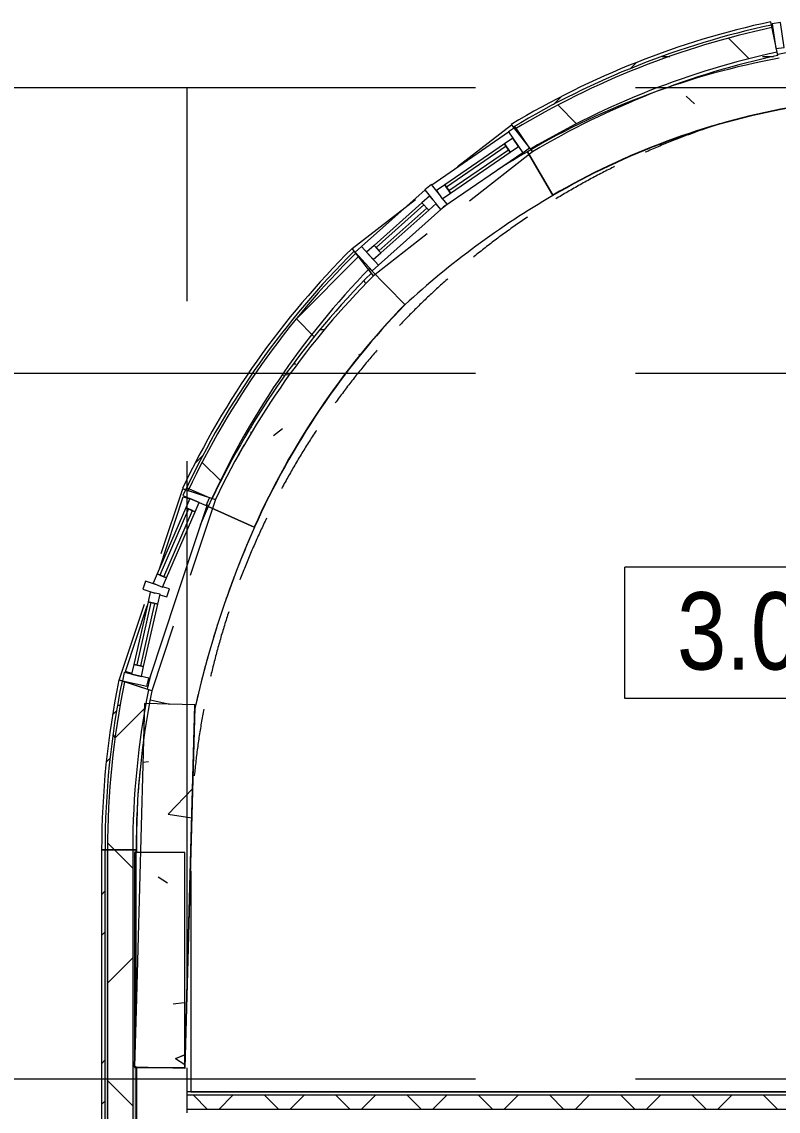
# Model space of a CAD drawing. Header units: millimetres. Extents: x 92932 to 275892, y -43515 to 30371.
# Drawn here: x 176595 to 181098, y 19327 to 25810 of the extents above; entities that cross this region are included whole.
import ezdxf

# ---------------------------------------------------------------- set-up
doc = ezdxf.new("R2010")
doc.units = ezdxf.units.MM
for name, pattern in [('IMPORT-01 Штриховая _2 мм_', [600, 400, -200]), ('Осевые', [6350, 1270, -952.5, 3175, -952.5]), ('Сверху', [793.75, 476.25, -317.5])]:
    doc.linetypes.add(name, pattern=pattern)
for name, color, linetype, lineweight in [('_Разделитель помещений_', 7, 'IMPORT-01 Штриховая _2 мм_', 9), ('Импосты витража', 7, 'Continuous', 9), ('Импосты витража-1', 7, 'Continuous', 18), ('Марки помещений', 7, 'Continuous', 9), ('Общие ребра', 7, 'Continuous', 9), ('Окна', 7, 'Continuous', 9), ('Окна-1', 7, 'Сверху', 9), ('Окна-2', 7, 'Continuous', 18), ('Оси-1', 7, 'Осевые', 9), ('Перекрытия', 7, 'Continuous', 9), ('Стены', 7, 'Continuous', 9), ('Стены-1', 7, 'Continuous', 18), ('Штриховка разреза-1', 7, 'Continuous', 9)]:
    doc.layers.add(name, color=color, linetype=linetype, lineweight=lineweight)
doc.styles.add('Arial Narrow_1', font='Arial Narrow.ttf', dxfattribs={"height": 460})
pattern_1 = [(0, (120245.78, 0), (812.8, 203.2), [67.056, -542.544, 67.056, -542.544, -3251.2]), (0, (120245.78, 0), (812.8, 203.2), [-1219.2, 67.056, -1152.144, 67.056, -542.544, -1422.4]), (0, (120245.78, 0), (812.8, 203.2), [-3048, 67.056, -339.344, 67.056, -948.944]), (120, (120550.58, 101.6), (-582.37636, 602.30545), [67.056, -542.544, 67.056, -542.544, -3251.2]), (120, (120550.58, 101.6), (-582.37636, 602.30545), [-1219.2, 67.056, -1152.144, 67.056, -542.544, -1422.4]), (120, (120550.58, 101.6), (-582.37636, 602.30545), [-3048, 67.056, -339.344, 67.056, -948.944]), (240, (120652.18, 508), (-230.42364, -805.50545), [67.056, -542.544, 67.056, -542.544, -3251.2]), (240, (120652.18, 508), (-230.42364, -805.50545), [-1219.2, 67.056, -1152.144, 67.056, -542.544, -1422.4]), (240, (120652.18, 508), (-230.42364, -805.50545), [-3048, 67.056, -339.344, 67.056, -948.944])]
pattern_2 = [(45, (120245.8, 0), (-502.894, 502.894), []), (45, (120245.8, 762), (-502.894, 502.894), [])]
pattern_3 = [(45, (120245.8, 0), (-707.107, 707.107), []), (135, (120245.8, 0), (-707.107, -707.107), [])]
pattern_4 = [(50, (120245.8, 0), (1457.472, -127.512), [152.4, -1676.4]), (355, (120245.8, 0), (-281.942, 1528.454), [121.92, -1341.12]), (100.451, (120367.2, -10.6), (1175.54, 1400.933), [129.52, -1424.72]), (46.184, (120245.8, 406.4), (2168.632, -336.34), [228.6, -2514.6]), (96.636, (120426.5, 378.4), (1899.22, 1979.42), [194.28, -2137.08]), (351.184, (120245.8, 406.4), (1899.24, 1979.4), [182.88, -2011.68]), (21, (120449, 304.8), (1212.915, -818.121), [152.4, -1676.4]), (326, (120449, 304.8), (494.417, 1473.504), [121.92, -1341.12]), (71.451, (120550, 236.6), (1707.337, 655.37), [129.52, -1424.72]), (37.5, (120245.8, 0), (24.7094, 676.4402), [67.056, -1257.808, 67.056, -1294.384, -1346.2]), (37.5, (120245.8, 0), (24.7094, 676.4402), [-2686.304, 67.056, -1279.144]), (7.5, (120245.8, 0), (534.558, 801.444), [67.056, -709.168, 67.056, -1227.328, -513.08]), (7.5, (120245.8, 0), (534.558, 801.444), [-2070.608, 67.056, -446.024]), (327.5, (119792.65, 0), (1084.7275, -45.8312), [67.056, -440.944, 67.056, -1517.904, -2103.12]), (327.5, (119792.65, 0), (1084.7275, -45.8312), [-2092.96, 67.056, -2036.064]), (317.5, (119589.45, 0), (1185.035, 203.414), [67.056, -593.344, 67.056, -985.52, -1493.52]), (317.5, (119589.45, 0), (1185.035, 203.414), [-1712.976, 67.056, -1426.464])]

# ---------------------------------------------------------------- blocks, each defined once
blk = doc.blocks.new('M_Окно-Квадратный проем - 1200 x 11450 mm-V11-План 3-го этажа на отм_ _4_200')
at = {"layer": 'Окна'}
for p, q in [((-608.2, -102.5), (-608.2, 102.5)), ((591.8, 102.5), (591.8, -102.5))]:
    blk.add_line(p, q, dxfattribs=at)
at = {"layer": 'Окна-1'}
for p, q in [((-608.2, 102.5), (591.8, 102.5)), ((591.8, -102.5), (-608.2, -102.5))]:
    blk.add_line(p, q, dxfattribs=at)
blk = doc.blocks.new('Панель окно - Верхнее правое-8279313-План 3-го этажа на отм_ _4_200')
at = {"layer": 'Окна'}
for p, q in [((215, 30), (-215, 30)), ((-215, 30), (-215, -30)), ((215, -30), (215, 30)), ((-215, -30), (215, -30))]:
    blk.add_line(p, q, dxfattribs=at)
at = {"layer": 'Окна-2'}
for p, q in [((-215, 30), (-275, 30)), ((-275, 30), (-275, -30)), ((-215, -30), (-215, 30)), ((215, 12.5), (-215, 12.5)), ((-215, 12.5), (-215, -12.5)), ((215, 30), (215, -30)), ((275, 30), (215, 30)), ((215, -12.5), (215, 12.5)), ((275, -30), (275, 30)), ((-275, -30), (-215, -30)), ((-215, -12.5), (215, -12.5)), ((215, -30), (275, -30))]:
    blk.add_line(p, q, dxfattribs=at)
blk = doc.blocks.new('Прямоугольный импост - Прямоугольный импост 1-V13-План 3-го этажа на отм_ _4_200')
at = {"layer": 'Импосты витража-1'}
for p, q in [((-50, 75), (0, 75)), ((-50, -75), (-50, 75)), ((0, 75), (0, -75)), ((0, -75), (-50, -75))]:
    blk.add_line(p, q, dxfattribs=at)
blk = doc.blocks.new('Прямоугольный импост - Прямоугольный импост 1-2125141-План 3-го этажа на отм_ _4_200')
at = {"layer": 'Импосты витража'}
for p, q in [((57168.2, 22555.5), (57310.2, 22983.8)), ((57310.2, 22983.8), (57348.6, 22971)), ((57452.6, 22936.5), (57272.4, 22393.1)), ((57448.6, 22937.8), (57452.6, 22936.5))]:
    blk.add_line(p, q, dxfattribs=at)
blk = doc.blocks.new('Прямоугольный импост - Прямоугольный импост 1-V14-План 3-го этажа на отм_ _4_200')
at = {"layer": 'Импосты витража-1'}
for p, q in [((0, 75), (-50, 75)), ((-50, 75), (-50, -75)), ((0, -75), (0, 75)), ((-50, -75), (0, -75))]:
    blk.add_line(p, q, dxfattribs=at)
blk = doc.blocks.new('Панель окно - Верхнее левое-8279320-План 3-го этажа на отм_ _4_200')
at = {"layer": 'Окна'}
for p, q in [((190.6, 30), (-190.6, 30)), ((-190.6, 30), (-190.6, -30)), ((190.6, -30), (190.6, 30)), ((-190.6, -30), (190.6, -30))]:
    blk.add_line(p, q, dxfattribs=at)
at = {"layer": 'Окна-2'}
for p, q in [((-190.6, 30), (-250.6, 30)), ((-250.6, 30), (-250.6, -30)), ((-190.6, -30), (-190.6, 30)), ((190.6, 12.5), (-190.6, 12.5)), ((-190.6, 12.5), (-190.6, -12.5)), ((190.6, 30), (190.6, -30)), ((250.6, 30), (190.6, 30)), ((190.6, -12.5), (190.6, 12.5)), ((250.6, -30), (250.6, 30)), ((-250.6, -30), (-190.6, -30)), ((-190.6, -12.5), (190.6, -12.5)), ((190.6, -30), (250.6, -30))]:
    blk.add_line(p, q, dxfattribs=at)
blk = doc.blocks.new('Прямоугольный импост - Прямоугольный импост 1-2125149-План 3-го этажа на отм_ _4_200')
at = {"layer": 'Импосты витража'}
for p, q in [((57272.4, 22393.1), (57107.6, 21896.3)), ((56965.2, 21943.6), (57094.7, 22334.1)), ((57003.2, 21931), (56965.2, 21943.6)), ((57107.6, 21896.3), (57103.3, 21897.8))]:
    blk.add_line(p, q, dxfattribs=at)
blk = doc.blocks.new('Прямоугольный импост - Прямоугольный импост 1-V16-План 3-го этажа на отм_ _4_200')
at = {"layer": 'Импосты витража-1'}
for p, q in [((-25, 75), (25, 75)), ((-25, -1.2), (-25, 75)), ((25, 75), (25, -1.1)), ((-25, -75), (-25, -32.6)), ((25, -32.4), (25, -75)), ((25, -75), (-25, -75))]:
    blk.add_line(p, q, dxfattribs=at)
blk = doc.blocks.new('Прямоугольный импост - Прямоугольный импост 1-2057767-План 3-го этажа на отм_ _4_200')
at = {"layer": 'Импосты витража-1'}
for p, q in [((-50, 75), (0, 75)), ((-50, -75), (-50, 75)), ((0, 75), (0, -75)), ((0, -75), (-50, -75))]:
    blk.add_line(p, q, dxfattribs=at)
blk = doc.blocks.new('Панель окно - Верхнее правое-8279312-План 3-го этажа на отм_ _4_200')
at = {"layer": 'Окна'}
for p, q in [((215, 30), (-215, 30)), ((-215, 30), (-215, -30)), ((215, -30), (215, 30)), ((-215, -30), (215, -30))]:
    blk.add_line(p, q, dxfattribs=at)
at = {"layer": 'Окна-2'}
for p, q in [((-215, 30), (-275, 30)), ((-275, 30), (-275, -30)), ((-215, -30), (-215, 30)), ((215, 12.5), (-215, 12.5)), ((-215, 12.5), (-215, -12.5)), ((215, 30), (215, -30)), ((275, 30), (215, 30)), ((215, -12.5), (215, 12.5)), ((275, -30), (275, 30)), ((-275, -30), (-215, -30)), ((-215, -12.5), (215, -12.5)), ((215, -30), (275, -30))]:
    blk.add_line(p, q, dxfattribs=at)
blk = doc.blocks.new('Панель окно - Верхнее левое-8279319-План 3-го этажа на отм_ _4_200')
at = {"layer": 'Окна'}
for p, q in [((190.7, 30), (-190.7, 30)), ((-190.7, 30), (-190.7, -30)), ((190.7, -30), (190.7, 30)), ((-190.7, -30), (190.7, -30))]:
    blk.add_line(p, q, dxfattribs=at)
at = {"layer": 'Окна-2'}
for p, q in [((-190.7, 30), (-250.7, 30)), ((-250.7, 30), (-250.7, -30)), ((-190.7, -30), (-190.7, 30)), ((190.7, 12.5), (-190.7, 12.5)), ((-190.7, 12.5), (-190.7, -12.5)), ((190.7, 30), (190.7, -30)), ((250.7, 30), (190.7, 30)), ((190.7, -12.5), (190.7, 12.5)), ((250.7, -30), (250.7, 30)), ((-250.7, -30), (-190.7, -30)), ((-190.7, -12.5), (190.7, -12.5)), ((190.7, -30), (250.7, -30))]:
    blk.add_line(p, q, dxfattribs=at)
blk = doc.blocks.new('Прямоугольный импост - Прямоугольный импост 1-2108646-План 3-го этажа на отм_ _4_200')
at = {"layer": 'Импосты витража-1'}
for p, q in [((-25, 75), (25, 75)), ((-25, -0.8), (-25, 75)), ((25, 75), (25, -0.8)), ((-25, -75), (-25, -31.7)), ((25, -31.6), (25, -75)), ((25, -75), (-25, -75))]:
    blk.add_line(p, q, dxfattribs=at)
blk = doc.blocks.new('Прямоугольный импост - Прямоугольный импост 1-2125313-План 3-го этажа на отм_ _4_200')
at = {"layer": 'Импосты витража'}
for p, q in [((58788.8, 24840.6), (59246, 25154.9)), ((59246, 25154.9), (59331, 25031.3)), ((59331, 25031.3), (58861, 24708.2))]:
    blk.add_line(p, q, dxfattribs=at)
blk = doc.blocks.new('Прямоугольный импост - Прямоугольный импост 1-2125314-План 3-го этажа на отм_ _4_200')
at = {"layer": 'Импосты витража'}
for p, q in [((58371.6, 24473.4), (58749.4, 24809.8)), ((58861, 24708.2), (58471.3, 24361.4)), ((58471.3, 24361.4), (58371.6, 24473.4))]:
    blk.add_line(p, q, dxfattribs=at)
blk = doc.blocks.new('Прямоугольный импост - Прямоугольный импост 1-2125271-План 3-го этажа на отм_ _4_200')
at = {"layer": 'Импосты витража-1'}
for p, q in [((0, 75), (-50, 75)), ((-50, 75), (-50, -75)), ((0, -75), (0, 75)), ((-50, -75), (0, -75))]:
    blk.add_line(p, q, dxfattribs=at)
blk = doc.blocks.new('Прямоугольный импост - Прямоугольный импост 1-2125161-План 3-го этажа на отм_ _4_200')
at = {"layer": 'Импосты витража-1'}
for p, q in [((-50, 75), (0, 75)), ((-50, -75), (-50, 75)), ((0, 75), (0, -75)), ((0, -75), (-50, -75))]:
    blk.add_line(p, q, dxfattribs=at)
blk = doc.blocks.new('Марка помещения_Р - Марка помещения-4575829-План 3-го этажа на отм_ _4_200')
at = {"layer": 'Марки помещений'}
for p, q in [((-4.79375, -1.95625), (-4.79375, 1.95625)), ((4.79375, 1.95625), (-4.79375, 1.95625)), ((4.79375, -1.95625), (4.79375, 1.95625)), ((4.79375, -1.95625), (-4.79375, -1.95625))]:
    blk.add_line(p, q, dxfattribs=at)

msp = doc.modelspace()

# ---------------------------------------------------------------- hatches: boundary and pattern name
at = {"layer": 'Штриховка разреза-1'}
h = msp.add_hatch(dxfattribs=at)
h.set_pattern_fill('FP_12', color=256, style=0, pattern_type=2)
h.set_pattern_definition(pattern_2)
h.paths.add_polyline_path([(177069.9, 20883), (177089.9, 20883), (177096.3, 21135.6), (177115.3, 21387.5), (177147, 21638.2), (177191.3, 21886.9), (177172.2, 21893.3), (177135.5, 21693.2), (177102.6, 21449.8), (177086.3, 21289.4), (177074, 21086.4)], flags=0)
h.paths.add_polyline_path([(177570.2, 23025.5), (177682.4, 23248.6), (177805.5, 23465.8), (177939.2, 23676.6), (178083.3, 23880.5), (178237.3, 24077), (178400.9, 24265.5), (178573.7, 24445.7), (178561.4, 24461.6), (178387.3, 24280.3), (178222.6, 24090.5), (178041.1, 23855.4), (177922.4, 23687.4), (177787.8, 23475.2), (177663.9, 23256.5), (177551.1, 23031.9)], flags=0)
h.paths.add_polyline_path([(179520.5, 25183.1), (179737.3, 25306.1), (179937.7, 25408.1), (180153.8, 25505.6), (180374.3, 25592.8), (180598.6, 25669.5), (180826.3, 25735.4), (181056.9, 25790.6), (181052.7, 25810.2), (180820.9, 25754.7), (180585.4, 25686.1), (180366.4, 25611.2), (180144.7, 25523.5), (179927.5, 25425.4), (179715.1, 25317.2), (179508.1, 25199)], flags=0)
h = msp.add_hatch(dxfattribs=at)
h.set_pattern_fill('FP_13', color=256, style=0, pattern_type=2)
h.set_pattern_definition(pattern_1)
h.paths.add_polyline_path([(177089.9, 20883), (177104.9, 20883), (177111.2, 21134.4), (177130.2, 21385.1), (177161.7, 21634.6), (177205.7, 21882.1), (177191.3, 21886.9), (177147, 21638.2), (177115.3, 21387.5), (177096.3, 21135.6)], flags=0)
h.paths.add_polyline_path([(177584.5, 23020.8), (177696.2, 23242.7), (177818.7, 23458.7), (177951.8, 23668.5), (178095.2, 23871.3), (178248.4, 24066.8), (178411.2, 24254.5), (178583, 24433.8), (178573.7, 24445.7), (178400.9, 24265.5), (178237.3, 24077), (178083.3, 23880.5), (177939.2, 23676.6), (177805.5, 23465.8), (177682.4, 23248.6), (177570.2, 23025.5)], flags=0)
h.paths.add_polyline_path([(179529.8, 25171.2), (179737.3, 25289.3), (179945.3, 25395.2), (180160.6, 25492.2), (180380.2, 25579), (180603.6, 25655.3), (180830.4, 25721), (181060, 25775.9), (181056.9, 25790.6), (180826.3, 25735.4), (180585.4, 25664.9), (180374.3, 25592.8), (180153.8, 25505.6), (179937.7, 25408.1), (179726.4, 25300.5), (179520.5, 25183.1)], flags=0)
h = msp.add_hatch(dxfattribs=at)
h.set_pattern_fill('FP_14', color=256, style=0, pattern_type=2)
h.set_pattern_definition(pattern_3)
h.paths.add_polyline_path([(177104.9, 20883), (177254.9, 20883), (177260.8, 21122.3), (177278.5, 21361), (177307.9, 21598.6), (177349.1, 21834.4), (177205.7, 21882.1), (177161.7, 21634.6), (177130.2, 21385.1), (177111.2, 21134.4)], flags=0)
h.paths.add_polyline_path([(177727.9, 22973.1), (177834.6, 23183.3), (177951.3, 23388.2), (178077.9, 23587.1), (178213.9, 23779.7), (178359.2, 23965.4), (178545.8, 24178), (178675.9, 24314.6), (178583, 24433.8), (178411.2, 24254.5), (178248.4, 24066.8), (178095.2, 23871.3), (177928.9, 23632.4), (177818.7, 23458.7), (177696.2, 23242.7), (177584.5, 23020.8), (177650.5, 22998.8)], flags=0)
h.paths.add_polyline_path([(179622.6, 25051.9), (179819.7, 25163.4), (180030.3, 25269.3), (180228.5, 25358.1), (180439.3, 25440.9), (180653.7, 25513.8), (180871.2, 25576.6), (181091.5, 25629.3), (181060, 25775.9), (180830.4, 25721), (180585.4, 25649.1), (180380.2, 25579), (180160.6, 25492.2), (179945.3, 25395.2), (179701.9, 25269.3), (179529.8, 25171.2), (179597.8, 25083.8)], flags=0)
h = msp.add_hatch(dxfattribs=at)
h.set_pattern_fill('FP_13', color=256, style=0, pattern_type=2)
h.set_pattern_definition(pattern_1)
h.paths.add_polyline_path([(177274.9, 20883), (177280.8, 21120.7), (177298.3, 21357.8), (177327.5, 21593.8), (177368.2, 21828.1), (177349.1, 21834.4), (177307.9, 21598.6), (177278.5, 21361), (177260.8, 21122.3), (177254.9, 20883)], flags=0)
h.paths.add_polyline_path([(177747.1, 22966.7), (177853, 23175.4), (177969, 23378.8), (178094.7, 23576.3), (178229.8, 23767.4), (178374, 23951.9), (178526.9, 24129.1), (178688.3, 24298.7), (178675.9, 24314.6), (178513.3, 24143.8), (178359.2, 23965.4), (178213.9, 23779.7), (178077.9, 23587.1), (177951.3, 23388.2), (177834.6, 23183.3), (177727.9, 22973.1)], flags=0)
h.paths.add_polyline_path([(179635, 25036), (179831.1, 25146.7), (180032.1, 25248.2), (180237.6, 25340.2), (180447.2, 25422.5), (180660.3, 25494.9), (180876.7, 25557.4), (181095.7, 25609.7), (181091.5, 25629.3), (180871.2, 25576.6), (180653.7, 25513.8), (180439.3, 25440.9), (180228.5, 25358.1), (180021.9, 25265.5), (179819.7, 25163.4), (179622.6, 25051.9)], flags=0)
h = msp.add_hatch(dxfattribs=at)
h.set_pattern_fill('FP_15', color=256, style=0, pattern_type=2)
h.set_pattern_definition(pattern_4)
h.paths.add_polyline_path([(179755.3, 24778), (179943.5, 24881.6), (180161.4, 24986.3), (180334.1, 25060.3), (180535.5, 25135), (180740.3, 25199.7), (180948.1, 25254.3), (181158.2, 25298.6), (181103.7, 25593.6), (180879, 25546.3), (180657, 25487.9), (180438.1, 25418.8), (180222.8, 25338.9), (180011.8, 25248.5), (179805.4, 25147.9), (179604.3, 25037.2), (179737.3, 24808.9)], flags=0)
h = msp.add_hatch(dxfattribs=at)
h.set_pattern_fill('FP_15', color=256, style=0, pattern_type=2)
h.set_pattern_definition(pattern_4)
h.paths.add_polyline_path([(177978.6, 22803), (178077.2, 23010.3), (178186.1, 23212.4), (178304.9, 23408.8), (178458.6, 23632.4), (178571.4, 23782.4), (178718.3, 23958.8), (178873.9, 24127.6), (178664.5, 24342.5), (178497.6, 24162.1), (178340, 23973.4), (178192.1, 23777.1), (178041.1, 23551.9), (177926.8, 23363.4), (177810.2, 23147), (177704.5, 22925)], flags=0)
h = msp.add_hatch(dxfattribs=at)
h.set_pattern_fill('FP_15', color=256, style=0, pattern_type=2)
h.set_pattern_definition(pattern_4)
h.paths.add_polyline_path([(177565.5, 19582.9), (177625.2, 21746), (177325.3, 21754.3), (177265.6, 19591.2), (177274.9, 19591)], flags=0)
h = msp.add_hatch(dxfattribs=at)
h.set_pattern_fill('FP_12', color=256, style=0, pattern_type=2)
h.set_pattern_definition(pattern_2)
h.paths.add_polyline_path([(177069.9, -21673.3), (177089.9, -21672.9), (177089.9, -20232.9), (177069.9, -20232.9), (177069.9, -21109.6)], flags=0)
h.paths.add_polyline_path([(177089.9, -19932.9), (177089.9, -19082.9), (177069.9, -19082.9), (177069.9, -19932.9)], flags=0)
h.paths.add_polyline_path([(177089.9, -17882.9), (177089.9, -14684.1), (177069.9, -14684.1), (177069.9, -17882.9)], flags=0)
h.paths.add_polyline_path([(177089.9, -13484.1), (177089.9, -11682.9), (177069.9, -11682.9), (177069.9, -13484.1)], flags=0)
h.paths.add_polyline_path([(177089.9, -10482.9), (177089.9, -8682.9), (177069.9, -8682.9), (177069.9, -10482.9)], flags=0)
h.paths.add_polyline_path([(177069.9, -7482.9), (177089.9, -7482.9), (177089.9, -5682.9), (177069.9, -5682.9), (177069.9, -6923.2)], flags=0)
h.paths.add_polyline_path([(177089.9, -4482.9), (177089.9, -2682.9), (177069.9, -2682.9), (177069.9, -4482.9)], flags=0)
h.paths.add_polyline_path([(177089.9, -1482.9), (177089.9, 317.1), (177069.9, 317.1), (177069.9, -1482.9)], flags=0)
h.paths.add_polyline_path([(177089.9, 1517.1), (177089.9, 3317.1), (177069.9, 3317.1), (177069.9, 1517.1)], flags=0)
h.paths.add_polyline_path([(177069.9, 4517.1), (177089.9, 4517.1), (177089.9, 6317.1), (177069.9, 6317.1), (177069.9, 6172.1)], flags=0)
h.paths.add_polyline_path([(177069.9, 7517.1), (177089.9, 7517.1), (177089.9, 9217.1), (177069.9, 9217.1), (177069.9, 8354.6)], flags=0)
h.paths.add_polyline_path([(177089.9, 10417.1), (177089.9, 14017.1), (177069.9, 14017.1), (177069.9, 10417.1)], flags=0)
h.paths.add_polyline_path([(177069.9, 15217.1), (177089.9, 15217.1), (177089.9, 17817.1), (177069.9, 17817.1), (177069.9, 17084.8)], flags=0)
h.paths.add_polyline_path([(177089.9, 19017.1), (177089.9, 20883), (177069.9, 20883), (177069.9, 19017.1)], flags=0)
h = msp.add_hatch(dxfattribs=at)
h.set_pattern_fill('FP_13', color=256, style=0, pattern_type=2)
h.set_pattern_definition(pattern_1)
h.paths.add_polyline_path([(177089.9, -21672.9), (177104.9, -21672.7), (177104.9, -20232.9), (177089.9, -20232.9), (177089.9, -21109.6)], flags=0)
h.paths.add_polyline_path([(177104.9, -19932.9), (177104.9, -19082.9), (177089.9, -19082.9), (177089.9, -19932.9)], flags=0)
h.paths.add_polyline_path([(177089.9, -17882.9), (177104.9, -17882.9), (177104.9, -14684.1), (177089.9, -14684.1), (177089.9, -17835.8)], flags=0)
h.paths.add_polyline_path([(177104.9, -13484.1), (177104.9, -11682.9), (177089.9, -11682.9), (177089.9, -13484.1)], flags=0)
h.paths.add_polyline_path([(177104.9, -10482.9), (177104.9, -8682.9), (177089.9, -8682.9), (177089.9, -10482.9)], flags=0)
h.paths.add_polyline_path([(177089.9, -7482.9), (177104.9, -7482.9), (177104.9, -5682.9), (177089.9, -5682.9), (177089.9, -6923.2)], flags=0)
h.paths.add_polyline_path([(177089.9, -4482.9), (177104.9, -4482.9), (177104.9, -2682.9), (177089.9, -2682.9)], flags=0)
h.paths.add_polyline_path([(177089.9, -1482.9), (177104.9, -1482.9), (177104.9, 317.1), (177089.9, 317.1), (177089.9, -375.5)], flags=0)
h.paths.add_polyline_path([(177104.9, 1517.1), (177104.9, 3317.1), (177089.9, 3317.1), (177089.9, 1517.1)], flags=0)
h.paths.add_polyline_path([(177089.9, 4517.1), (177104.9, 4517.1), (177104.9, 6317.1), (177089.9, 6317.1), (177089.9, 6172.1)], flags=0)
h.paths.add_polyline_path([(177089.9, 7517.1), (177104.9, 7517.1), (177104.9, 9217.1), (177089.9, 9217.1), (177089.9, 8354.6)], flags=0)
h.paths.add_polyline_path([(177089.9, 10417.1), (177104.9, 10417.1), (177104.9, 14017.1), (177089.9, 14017.1), (177089.9, 10537.1)], flags=0)
h.paths.add_polyline_path([(177104.9, 15217.1), (177104.9, 17817.1), (177089.9, 17817.1), (177089.9, 15217.1)], flags=0)
h.paths.add_polyline_path([(177104.9, 19017.1), (177104.9, 20883), (177089.9, 20883), (177089.9, 19017.1)], flags=0)
h = msp.add_hatch(dxfattribs=at)
h.set_pattern_fill('FP_14', color=256, style=0, pattern_type=2)
h.set_pattern_definition(pattern_3)
h.paths.add_polyline_path([(177104.9, -21672.7), (177232.7, -21670.6), (177254.9, -21667.2), (177254.9, -20232.9), (177104.9, -20232.9), (177104.9, -21109.6)], flags=0)
h.paths.add_polyline_path([(177254.9, -19932.9), (177254.9, -19082.9), (177104.9, -19082.9), (177104.9, -19932.9)], flags=0)
h.paths.add_polyline_path([(177254.9, -17882.9), (177254.9, -14684.1), (177104.9, -14684.1), (177104.9, -17882.9)], flags=0)
h.paths.add_polyline_path([(177104.9, -13484.1), (177254.9, -13484.1), (177254.9, -11682.9), (177104.9, -11682.9), (177104.9, -13470.8)], flags=0)
h.paths.add_polyline_path([(177104.9, -10482.9), (177254.9, -10482.9), (177254.9, -8682.9), (177104.9, -8682.9), (177104.9, -9105.7)], flags=0)
h.paths.add_polyline_path([(177104.9, -7482.9), (177254.9, -7482.9), (177254.9, -5682.9), (177104.9, -5682.9), (177104.9, -6923.2)], flags=0)
h.paths.add_polyline_path([(177104.9, -4482.9), (177254.9, -4482.9), (177254.9, -2682.9), (177104.9, -2682.9)], flags=0)
h.paths.add_polyline_path([(177254.9, -1482.9), (177254.9, 317.1), (177104.9, 317.1), (177104.9, -1482.9)], flags=0)
h.paths.add_polyline_path([(177254.9, 1517.1), (177254.9, 3317.1), (177104.9, 3317.1), (177104.9, 1517.1)], flags=0)
h.paths.add_polyline_path([(177104.9, 4517.1), (177254.9, 4517.1), (177254.9, 6317.1), (177104.9, 6317.1), (177104.9, 6172.1)], flags=0)
h.paths.add_polyline_path([(177254.9, 7517.1), (177254.9, 9217.1), (177104.9, 9217.1), (177104.9, 7517.1)], flags=0)
h.paths.add_polyline_path([(177104.9, 10417.1), (177254.9, 10417.1), (177254.9, 14017.1), (177104.9, 14017.1), (177104.9, 10537.1)], flags=0)
h.paths.add_polyline_path([(177254.9, 15217.1), (177254.9, 17817.1), (177104.9, 17817.1), (177104.9, 15217.1)], flags=0)
h.paths.add_polyline_path([(177254.9, 19017.1), (177254.9, 20883), (177104.9, 20883), (177104.9, 19017.1)], flags=0)
h = msp.add_hatch(dxfattribs=at)
h.set_pattern_fill('FP_13', color=256, style=0, pattern_type=2)
h.set_pattern_definition(pattern_1)
h.paths.add_polyline_path([(177254.9, -21667.2), (177274.9, -21665.6), (177274.9, -20232.9), (177254.9, -20232.9), (177254.9, -21109.6)], flags=0)
h.paths.add_polyline_path([(177274.9, -19932.9), (177274.9, -19082.9), (177254.9, -19082.9), (177254.9, -19932.9)], flags=0)
h.paths.add_polyline_path([(177254.9, -17882.9), (177274.9, -17882.9), (177274.9, -14684.1), (177254.9, -14684.1), (177254.9, -17835.8)], flags=0)
h.paths.add_polyline_path([(177254.9, -13484.1), (177274.9, -13484.1), (177274.9, -11682.9), (177254.9, -11682.9), (177254.9, -13470.8)], flags=0)
h.paths.add_polyline_path([(177254.9, -10482.9), (177274.9, -10482.9), (177274.9, -8682.9), (177254.9, -8682.9), (177254.9, -9105.7)], flags=0)
h.paths.add_polyline_path([(177254.9, -7482.9), (177274.9, -7482.9), (177274.9, -5682.9), (177254.9, -5682.9), (177254.9, -6923.2)], flags=0)
h.paths.add_polyline_path([(177274.9, -4482.9), (177274.9, -2682.9), (177254.9, -2682.9), (177254.9, -4482.9)], flags=0)
h.paths.add_polyline_path([(177254.9, -1482.9), (177274.9, -1482.9), (177274.9, 317.1), (177254.9, 317.1), (177254.9, -375.5)], flags=0)
h.paths.add_polyline_path([(177274.9, 1517.1), (177274.9, 3317.1), (177254.9, 3317.1), (177254.9, 1517.1)], flags=0)
h.paths.add_polyline_path([(177274.9, 4517.1), (177274.9, 6317.1), (177254.9, 6317.1), (177254.9, 4517.1)], flags=0)
h.paths.add_polyline_path([(177274.9, 7517.1), (177274.9, 9217.1), (177254.9, 9217.1), (177254.9, 7517.1)], flags=0)
h.paths.add_polyline_path([(177254.9, 10417.1), (177274.9, 10417.1), (177274.9, 14017.1), (177254.9, 14017.1), (177254.9, 10537.1)], flags=0)
h.paths.add_polyline_path([(177274.9, 15217.1), (177274.9, 17817.1), (177254.9, 17817.1), (177254.9, 15217.1)], flags=0)
h.paths.add_polyline_path([(177254.9, 19017.1), (177274.9, 19017.1), (177274.9, 19591), (177265.6, 19591.2), (177274.9, 19928.6), (177274.9, 20883), (177254.9, 20883), (177254.9, 19267.3)], flags=0)
h = msp.add_hatch(dxfattribs=at)
h.set_pattern_fill('FP_15', color=256, style=0, pattern_type=2)
h.set_pattern_definition(pattern_4)
h.paths.add_polyline_path([(177565.5, 19587.1), (177565.5, 20867.1), (177265.5, 20867.1), (177265.5, 19587.1)], flags=0)
h = msp.add_hatch(dxfattribs=at)
h.set_pattern_fill('FP_2', color=256, style=0, pattern_type=2)
h.set_pattern_definition([(45, (120245.78, 0), (-212.132, 212.132), []), (135, (120245.78, 0), (-212.132, -212.132), [])])
h.paths.add_polyline_path([(183527.4, 19337.1), (183527.4, 19422.1), (177577.4, 19422.1), (177577.4, 19337.1), (183129.7, 19337.1)], flags=0)

# ---------------------------------------------------------------- linework, layer by layer
at = {"layer": '_Разделитель помещений_'}
for start, end in [(108.75863, 177.42074), (107.72595, 108.05714)]:
    msp.add_arc((182136.5, 20883), 4536.5, start, end, dxfattribs=at)
at = {"layer": 'Общие ребра'}
for p, q in [((177089.9, 20883), (177089.9, 19017.1)), ((177104.9, 20883), (177104.9, 19017.1)), ((177254.9, 20883), (177254.9, 19017.1)), ((177265.6, 19591.2), (177274.9, 19928.6)), ((177274.9, 19928.6), (177265.6, 19591.2)), ((177274.9, 19591), (177265.6, 19591.2)), ((177265.6, 19591.2), (177274.9, 19591)), ((183527.4, 19422.1), (177577.4, 19422.1)), ((183527.4, 19337.1), (177577.4, 19337.1))]:
    msp.add_line(p, q, dxfattribs=at)
for radius, start, end in [(5019.1, 102.10074, 121.04708), (5004.1, 102.10074, 121.0264), (4854.1, 102.10074, 120.81252), (5019.1, 134.77846, 154.73036), (5004.1, 134.79914, 154.70968), (4854.1, 135.01301, 154.49581), (5019.1, 168.46174, 180), (5004.1, 168.48242, 180), (4854.1, 168.6963, 180)]:
    msp.add_arc((182109.1, 20883), radius, start, end, dxfattribs=at)
at = {"layer": 'Оси-1'}
for p, q in [((270417.4, 25417.1), (170811.4, 25417.1)), ((177577.4, 25417.1), (177577.4, -41737.8)), ((270417.4, 23717.1), (170811.4, 23717.1)), ((270417.4, 19517.1), (170811.4, 19517.1))]:
    msp.add_line(p, q, dxfattribs=at)
at = {"layer": 'Перекрытия'}
for p, q in [((177277.4, 20917.1), (177277.4, 20867.1)), ((177599.9, 20757.7), (177599.9, 19442.1)), ((177277.4, 19587.1), (177277.4, 13047.1)), ((177599.9, 19442.1), (183527.4, 19442.1))]:
    msp.add_line(p, q, dxfattribs=at)
for centre, radius, start, end in [((182077.4, 20917.1), 4800, 90, 101.81689), ((181952.1, 21008.5), 4360.9, 100.45639, 120.23254), ((182311.4, 20392), 5074.5, 120.23254, 132.61936), ((182161.9, 20940.1), 4577.4, 135.89057, 155.99657), ((183142.5, 20503.5), 5650.8, 155.99657, 158.41328), ((183142.5, 20503.5), 5650.8, 159.20493, 160.83345), ((183142.5, 20503.5), 5650.8, 161.77161, 163.25912), ((183142.5, 20503.5), 5650.8, 164.24662, 165.69431), ((183142.5, 20503.5), 5650.8, 166.69107, 167.52244), ((182077.4, 20917.1), 4800, 174.64805, 176.50135), ((182077.4, 20917.1), 4800, 177.12403, 180)]:
    msp.add_arc(centre, radius, start, end, dxfattribs=at)
at = {"layer": 'Стены'}
for p, q in [((179755.3, 24778), (179604.3, 25037.2)), ((178664.5, 24342.5), (178873.9, 24127.6)), ((177978.6, 22803), (177704.5, 22925)), ((177359.1, 21775.7), (177475.2, 21750.2)), ((177625.1, 21732.9), (177628.4, 21747.8)), ((177628.4, 21747.8), (177630.3, 21747.3))]:
    msp.add_line(p, q, dxfattribs=at)
for centre, radius, start, end in [((182311.4, 20392), 5376.5, 120.23254, 122.39318), ((182311.4, 20392), 5074.5, 120.23254, 132.61936), ((182311.4, 20392), 5376.5, 126.40049, 126.66443), ((183142.5, 20503.5), 5952.8, 155.99657, 157.15972), ((183142.5, 20503.5), 5650.8, 155.99657, 167.28389), ((183142.5, 20503.5), 5952.8, 166.14823, 167.05474)]:
    msp.add_arc(centre, radius, start, end, dxfattribs=at)
at = {"layer": 'Стены-1'}
for p, q in [((181095.7, 25609.7), (181052.7, 25810.2)), ((179508.1, 25199), (179635, 25036)), ((179604.3, 25037.2), (179755.3, 24778)), ((179755.3, 24778), (179756.3, 24776.3)), ((178688.3, 24298.7), (178561.4, 24461.6)), ((178873.9, 24127.6), (178664.5, 24342.5)), ((178875.3, 24126.1), (178873.9, 24127.6)), ((177551.1, 23031.9), (177747.1, 22966.7)), ((177704.5, 22925), (177978.6, 22803)), ((177978.6, 22803), (177980.4, 22802.2)), ((177368.2, 21828.1), (177172.2, 21893.3)), ((177325.3, 21754.3), (177274.9, 19928.6)), ((177625.2, 21746), (177325.3, 21754.3)), ((177565.5, 19582.9), (177625.2, 21746)), ((177624.8, 21731.7), (177565.5, 19582.9)), ((177567.5, 19582.9), (177626.8, 21731.5)), ((177630.3, 21747.3), (177628.4, 21747.8)), ((177274.9, 20883), (177069.9, 20883)), ((177069.9, 20883), (177069.9, 19017.1)), ((177069.9, 20883), (177274.9, 20883)), ((177274.9, 19928.6), (177274.9, 20883)), ((177265.5, 20867.1), (177265.5, 19587.1)), ((177565.5, 20867.1), (177265.5, 20867.1)), ((177565.5, 19587.1), (177565.5, 20867.1)), ((177265.5, 19587.1), (177565.5, 19587.1)), ((177274.9, 19017.1), (177274.9, 19591)), ((177274.9, 19591), (177565.5, 19582.9)), ((177565.5, 19582.9), (177567.5, 19582.9)), ((177577.4, 19582.6), (177577.4, 19442.1)), ((177579.4, 19582.6), (177577.4, 19582.6)), ((177579.4, 19444.1), (177579.4, 19582.6)), ((183527.4, 19442.1), (177577.4, 19442.1)), ((177577.4, 19442.1), (177577.4, 19317.1)), ((177577.4, 19442.1), (177579.4, 19442.1))]:
    msp.add_line(p, q, dxfattribs=at)
for centre, radius, start, end in [((182109.1, 20883), 5039.1, 102.10074, 121.07446), ((182109.1, 20883), 4834.1, 102.10074, 120.783), ((181952.1, 21008.5), 4662.9, 100.48372, 120.23254), ((181952.1, 21008.5), 4362.9, 100.45676, 120.23254), ((181952.1, 21008.5), 4362.9, 100.48372, 120.23254), ((181952.1, 21008.5), 4360.9, 100.45639, 120.23254), ((182109.1, 20883), 5039.1, 134.75108, 154.75774), ((182161.9, 20940.1), 4879.4, 135.78916, 155.99657), ((182109.1, 20883), 4834.1, 135.04254, 154.46628), ((182161.9, 20940.1), 4579.4, 135.88986, 155.99657), ((182161.9, 20940.1), 4579.4, 135.88986, 155.99657), ((182161.9, 20940.1), 4577.4, 135.89057, 155.99657), ((182109.1, 20883), 5039.1, 168.43436, 180), ((182109.1, 20883), 4834.1, 168.72582, 180), ((183142.5, 20503.5), 5652.8, 167.28389, 167.45069), ((183142.5, 20503.5), 5650.8, 167.28389, 167.44875)]:
    msp.add_arc(centre, radius, start, end, dxfattribs=at)

# ---------------------------------------------------------------- block references
at = {"layer": 'Импосты витража', "extrusion": (0, 0, -1)}
for name, p, rotation in [('Прямоугольный импост - Прямоугольный импост 1-2057767-План 3-го этажа на отм_ _4_200', (-181072, 25724.4), 351.4696578145765), ('Прямоугольный импост - Прямоугольный импост 1-2108646-План 3-го этажа на отм_ _4_200', (-179060.4, 24767.4), 321.7669974784339), ('Прямоугольный импост - Прямоугольный импост 1-2125161-План 3-го этажа на отм_ _4_200', (-178629.9, 24384.1), 318.3247689790248), ('Прямоугольный импост - Прямоугольный импост 1-V16-План 3-го этажа на отм_ _4_200', (-177394, 22434.3), 287.9150928178661), ('Прямоугольный импост - Прямоугольный импост 1-V13-План 3-го этажа на отм_ _4_200', (-177266.4, 21872.5), 282.7986201424692)]:
    msp.add_blockref(name, p, dxfattribs=dict(at, rotation=rotation))
at = {"layer": 'Импосты витража'}
for name in ['Прямоугольный импост - Прямоугольный импост 1-2125313-План 3-го этажа на отм_ _4_200', 'Прямоугольный импост - Прямоугольный импост 1-2125314-План 3-го этажа на отм_ _4_200', 'Прямоугольный импост - Прямоугольный импост 1-2125141-План 3-го этажа на отм_ _4_200', 'Прямоугольный импост - Прямоугольный импост 1-2125149-План 3-го этажа на отм_ _4_200']:
    msp.add_blockref(name, (120245.8, 0), dxfattribs=at)
for name, p, rotation in [('Прямоугольный импост - Прямоугольный импост 1-2125271-План 3-го этажа на отм_ _4_200', (179575.5, 25121.4), 34.50016837157624), ('Прямоугольный импост - Прямоугольный импост 1-V14-План 3-го этажа на отм_ _4_200', (177642.9, 23007.6), 66.5329499348326)]:
    msp.add_blockref(name, p, dxfattribs=dict(at, rotation=rotation))
at = {"layer": 'Марки помещений', "xscale": 199.9999999999999, "yscale": 199.9999999999999, "zscale": 199.9999999999999}
msp.add_blockref('Марка помещения_Р - Марка помещения-4575829-План 3-го этажа на отм_ _4_200', (181143, 22173.6), dxfattribs=at)
at = {"layer": 'Окна'}
for name, p, rotation in [('M_Окно-Квадратный проем - 1200 x 11450 mm-V11-План 3-го этажа на отм_ _4_200', (179105.1, 24753.3), 37.91276829869585), ('Панель окно - Верхнее правое-8279312-План 3-го этажа на отм_ _4_200', (179307.7, 24937.3), 214.5001683715766), ('Панель окно - Верхнее левое-8279319-План 3-го этажа на отм_ _4_200', (178854.5, 24584.1), 221.6752310209752), ('M_Окно-Квадратный проем - 1200 x 11450 mm-V11-План 3-го этажа на отм_ _4_200', (177463, 22437.5), 71.59605084347513), ('Панель окно - Верхнее правое-8279313-План 3-го этажа на отм_ _4_200', (177513.5, 22709.5), 246.5329499348326), ('Панель окно - Верхнее левое-8279320-План 3-го этажа на отм_ _4_200', (177333, 22165.6), 257.2013798575308)]:
    msp.add_blockref(name, p, dxfattribs=dict(at, rotation=rotation))

# ---------------------------------------------------------------- texts
at = {"layer": 'Марки помещений', "insert": (180495.2, 22415.5), "char_height": 460, "width": 1587.341, "attachment_point": 1, "style": 'Arial Narrow_1'}
msp.add_mtext('3.035', dxfattribs=at)

doc.saveas('drawing.dxf')
